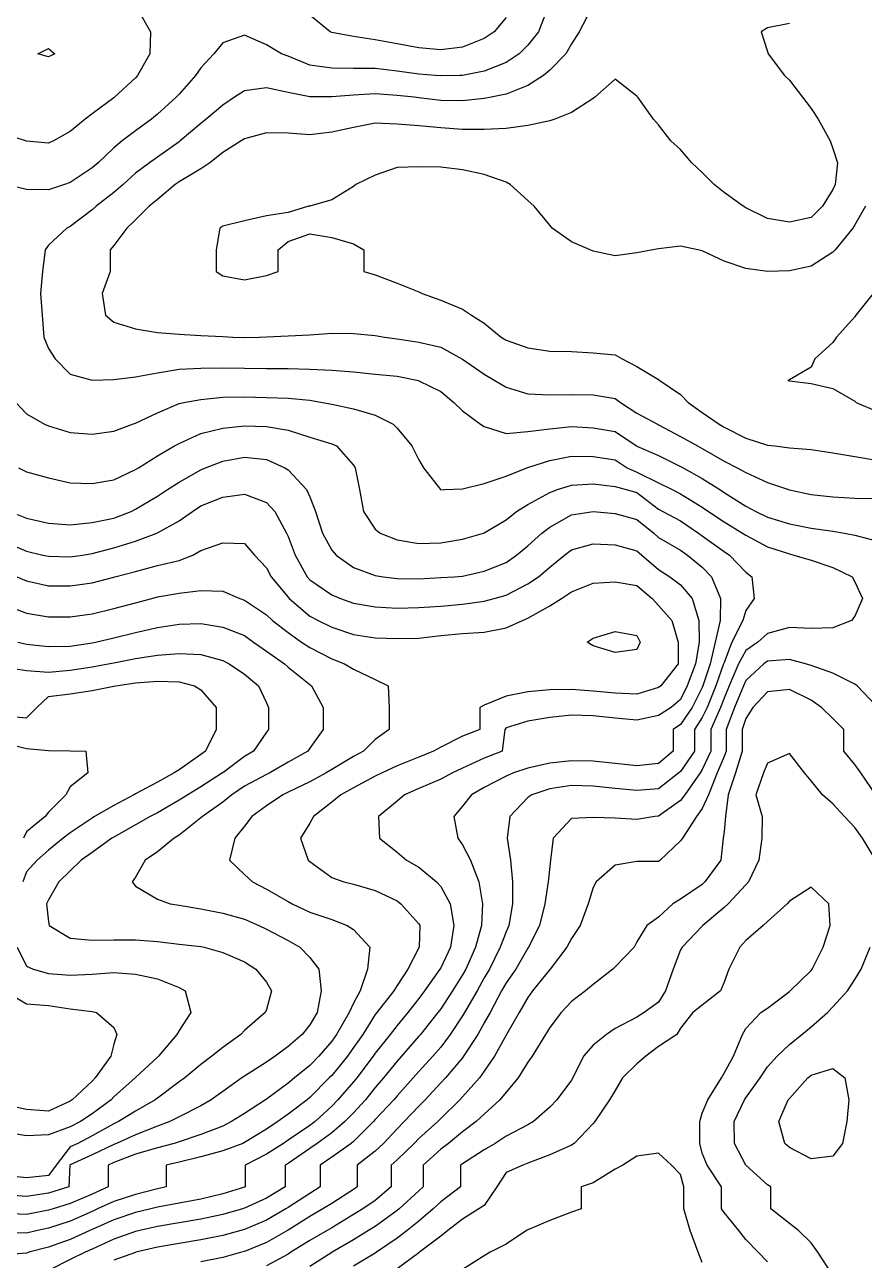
# Model space of a CAD drawing. Header units: inches. Extents: x 450896 to 463247, y 7386701 to 7399440.
# Drawn here: x 461059 to 462187, y 7389478 to 7391139 of the extents above; entities that cross this region are included whole.
import ezdxf

# ---------------------------------------------------------------- set-up
doc = ezdxf.new("R2010")
doc.units = ezdxf.units.IN
doc.header["$MEASUREMENT"] = 0

msp = doc.modelspace()

# ---------------------------------------------------------------- linework, layer by layer
for points, elevation in [([(461211.5, 7391158.4), (461228.3, 7391129.1), (461227.4, 7391099.8), (461211, 7391070.6), (461208.2, 7391067.4), (461180, 7391041.3), (461179, 7391040.6), (461149.7, 7391019.2), (461140.5, 7391012), (461120.4, 7390995.3), (461098, 7390982.7), (461091.1, 7390979.7), (461061.8, 7390982.3), (461060.2, 7390982.7), (461032.5, 7390991.7)], 140), ([(461760.9, 7391158.4), (461749.6, 7391129.1), (461735.4, 7391111.3), (461723.6, 7391099.8), (461706.1, 7391088.1), (461676.8, 7391076.5), (461647.6, 7391070.7), (461643.8, 7391070.6), (461618.3, 7391070), (461611.3, 7391070.6), (461589, 7391072.5), (461559.7, 7391076.6), (461530.4, 7391080), (461501.1, 7391080), (461471.8, 7391080.5), (461442.5, 7391084.4), (461413.3, 7391096.4), (461404.3, 7391099.8), (461384, 7391111.8), (461354.7, 7391124.8), (461325.4, 7391114.5), (461313.2, 7391099.8), (461296.1, 7391081.1), (461288.7, 7391070.6), (461266.8, 7391045.5), (461262.9, 7391041.3), (461237.5, 7391018.7), (461229.6, 7391012), (461208.2, 7390996.4), (461190.3, 7390982.7), (461179, 7390973.2), (461157.8, 7390953.4), (461149.7, 7390946.5), (461120.4, 7390926.6), (461112.8, 7390924.1), (461091.1, 7390917), (461061.8, 7390917.5), (461033.7, 7390924.1)], 120), ([(461819.7, 7391158.4), (461804.5, 7391129.1), (461794, 7391113.1), (461786.5, 7391099.8), (461764.7, 7391077.6), (461756.2, 7391070.6), (461735.4, 7391057.2), (461706.1, 7391045.4), (461686, 7391041.3), (461676.8, 7391039.5), (461647.6, 7391036.6), (461618.3, 7391037.2), (461589, 7391040.5), (461582.7, 7391041.3), (461559.7, 7391043.8), (461530.4, 7391046.1), (461501.1, 7391044), (461471.8, 7391041.9), (461442.5, 7391042), (461413.3, 7391047.8), (461384, 7391053.9), (461354.7, 7391049.8), (461341, 7391041.3), (461325.4, 7391030.9), (461303.3, 7391012), (461296.1, 7391006.2), (461268.3, 7390982.7), (461266.8, 7390981.5), (461237.5, 7390960.9), (461226.8, 7390953.4), (461208.2, 7390939.4), (461191.7, 7390924.1), (461179, 7390913.2), (461155.2, 7390894.8), (461149.7, 7390890), (461120.4, 7390867.9), (461116, 7390865.6), (461091.1, 7390842.8), (461086.5, 7390836.3), (461083.3, 7390807), (461080.3, 7390777.7), (461082.9, 7390748.4), (461085, 7390719.1), (461091.1, 7390703.7), (461100.2, 7390689.8), (461120.4, 7390669.1), (461149.7, 7390661.2), (461179, 7390662), (461208.2, 7390665.5), (461237.5, 7390671), (461266.8, 7390675.8), (461296.1, 7390677.3), (461325.4, 7390677.6), (461354.7, 7390677.3), (461384, 7390677), (461413.3, 7390676.8), (461442.5, 7390675.9), (461471.8, 7390674.5), (461501.1, 7390672.3), (461530.4, 7390669.1), (461559.7, 7390666.4), (461588.3, 7390660.5), (461589, 7390660.3), (461618.3, 7390645.9), (461636.1, 7390631.3), (461647.6, 7390620), (461671.9, 7390602), (461676.8, 7390598.8), (461706.1, 7390589.7), (461735.4, 7390592.1), (461764.7, 7390595.8), (461794, 7390598.7), (461823.3, 7390597.1), (461852.6, 7390592.3), (461881.3, 7390572.7), (461881.8, 7390572.3), (461911.1, 7390559.8), (461940.4, 7390545.3), (461943.9, 7390543.4), (461969.7, 7390528.9), (461993.2, 7390514.1), (461999, 7390510.4), (462028.3, 7390491.9), (462041.9, 7390484.8), (462057.6, 7390477.2), (462086.9, 7390468.3), (462116.1, 7390462.4), (462145.4, 7390458.3), (462161, 7390455.5), (462174.7, 7390452.7), (462204, 7390445.2)], 100), ([(461706.1, 7391148.6), (461690.3, 7391129.1), (461676.8, 7391120.2), (461647.6, 7391108.9), (461618.3, 7391105.1), (461589, 7391107.8), (461559.7, 7391113.3), (461530.4, 7391118.7), (461501.1, 7391123.1), (461471.8, 7391128.2), (461469.7, 7391129.1), (461442.5, 7391151.5)], 140), ([(462086.9, 7391140.4), (462057.6, 7391134.7), (462048.9, 7391129.1), (462057.6, 7391102.8), (462058.3, 7391099.8), (462080.3, 7391070.6), (462086.9, 7391064.3), (462104.5, 7391041.3), (462116.1, 7391026.2), (462125.6, 7391012), (462141.8, 7390982.7), (462145.4, 7390972.7), (462151.3, 7390953.4), (462148.3, 7390924.1), (462145.4, 7390917.4), (462131.5, 7390894.8), (462116.1, 7390879.7), (462086.9, 7390873.4), (462057.6, 7390878.5), (462028.3, 7390892.7), (462024.7, 7390894.8), (461999, 7390913.5), (461985.6, 7390924.1), (461969.7, 7390940.2), (461955.8, 7390953.4), (461940.4, 7390971), (461927.3, 7390982.7), (461911.1, 7391004.3), (461904.1, 7391012), (461883, 7391041.3), (461881.8, 7391042.9), (461852.6, 7391065.5), (461825.5, 7391041.3), (461823.3, 7391039.7), (461794, 7391021), (461771.5, 7391012), (461764.7, 7391009.7), (461735.4, 7391003.4), (461706.1, 7390999.3), (461676.8, 7390998), (461647.6, 7390998.2), (461618.3, 7391000.2), (461589, 7391003.1), (461559.7, 7391005.4), (461530.4, 7391006.4), (461501.1, 7391000.7), (461471.8, 7390994.6), (461442.5, 7390991), (461413.3, 7390993.1), (461384, 7390993.6), (461354.7, 7390985.5), (461350.2, 7390982.7), (461325.4, 7390967), (461308, 7390953.4), (461296.1, 7390945.1), (461266.8, 7390927.8), (461261.4, 7390924.1), (461237.5, 7390904), (461226.7, 7390894.8), (461208.2, 7390876.8), (461196.4, 7390865.6), (461179, 7390842.2), (461174, 7390836.3), (461174, 7390807), (461163.4, 7390777.7), (461167.8, 7390748.4), (461179, 7390739), (461208.2, 7390730.2), (461237.5, 7390725.3), (461266.8, 7390722.9), (461296.1, 7390721.2), (461325.4, 7390719.7), (461339.1, 7390719.1), (461354.7, 7390718.6), (461374.7, 7390719.1), (461384, 7390719.4), (461413.3, 7390720.6), (461442.5, 7390722.1), (461471.8, 7390724.3), (461501.1, 7390724.1), (461530.4, 7390721.2), (461542.7, 7390719.1), (461559.7, 7390716.8), (461589, 7390712.3), (461618.3, 7390705.3), (461646.7, 7390689.8), (461647.6, 7390689.3), (461676.8, 7390669.1), (461690.9, 7390660.5), (461706.1, 7390651.6), (461735.4, 7390642.8), (461764.7, 7390641.5), (461794, 7390641.9), (461823.3, 7390641.6), (461852.6, 7390636.6), (461860.1, 7390631.3), (461881.8, 7390616.6), (461909.8, 7390602), (461911.1, 7390601.3), (461940.4, 7390585.6), (461963.5, 7390572.7), (461969.7, 7390569.5), (461999, 7390552.1), (462016.7, 7390543.4), (462028.3, 7390537.1), (462057.6, 7390523.7), (462085.5, 7390514.1), (462086.9, 7390513.7), (462116.1, 7390507.6), (462145.4, 7390504.4), (462174.7, 7390502.7), (462204, 7390502)], 80), ([(461099.8, 7391099.8), (461091.1, 7391095.7), (461076.7, 7391099.8), (461091.1, 7391107), (461099.8, 7391099.8)], 160), ([(462188.9, 7390894.8), (462174.7, 7390870), (462171.9, 7390865.6), (462148.2, 7390836.3), (462145.4, 7390833.4), (462116.1, 7390814.3), (462086.9, 7390807.9), (462057.6, 7390807.3), (462028.3, 7390811.4), (461999, 7390821.1), (461969.7, 7390834.9), (461963.8, 7390836.3), (461940.4, 7390841.3), (461911.1, 7390837.7), (461903.4, 7390836.3), (461881.8, 7390832.5), (461852.6, 7390828.4), (461823.3, 7390834.7), (461819.1, 7390836.3), (461794, 7390847.2), (461768.2, 7390865.6), (461764.7, 7390869.3), (461743.7, 7390894.8), (461735.4, 7390902.6), (461711.5, 7390924.1), (461706.1, 7390927.1), (461676.8, 7390937.6), (461647.6, 7390944), (461618.3, 7390947.2), (461589, 7390948), (461559.7, 7390947.1), (461530.4, 7390936.5), (461504.2, 7390924.1), (461501.1, 7390921.4), (461471.8, 7390903.5), (461442.5, 7390895), (461440.5, 7390894.8), (461413.3, 7390886.5), (461384, 7390881.8), (461354.7, 7390875.4), (461325.4, 7390868), (461321.3, 7390865.6), (461316.4, 7390836.3), (461316.4, 7390807), (461325.4, 7390801.6), (461354.7, 7390795.9), (461384, 7390801.7), (461399.9, 7390807), (461399.9, 7390836.3), (461413.3, 7390847.7), (461442.5, 7390857.7), (461471.8, 7390853.1), (461501.1, 7390844.4), (461514.9, 7390836.3), (461514.9, 7390807), (461530.4, 7390802.7), (461559.7, 7390791.7), (461589, 7390779.8), (461593.5, 7390777.7), (461618.3, 7390768.8), (461647.6, 7390756.5), (461659.6, 7390748.4), (461676.8, 7390737.9), (461699.5, 7390719.1), (461706.1, 7390714.9), (461735.4, 7390704.6), (461764.7, 7390700.3), (461794, 7390699.6), (461823.3, 7390698.1), (461852.6, 7390695.3), (461862.2, 7390689.8), (461881.8, 7390679.6), (461911.1, 7390662.1), (461912.8, 7390660.5), (461940.4, 7390641.7), (461950.8, 7390631.3), (461969.7, 7390617.7), (461992.3, 7390602), (461999, 7390598.1), (462028.3, 7390583.1), (462057.6, 7390573.9), (462067.4, 7390572.7), (462086.9, 7390570.3), (462116.1, 7390568), (462145.4, 7390563.4), (462174.7, 7390558.8), (462204, 7390553.6)], 60), ([(462199.6, 7390777.7), (462176.1, 7390748.4), (462174.7, 7390746.3), (462150.1, 7390719.1), (462145.4, 7390711.7), (462121, 7390689.8), (462116.1, 7390678.5), (462086.9, 7390661.7), (462084.9, 7390660.5), (462086.9, 7390660.2), (462116.1, 7390656.8), (462145.4, 7390650.1), (462174.7, 7390632.9), (462176.8, 7390631.3), (462204, 7390619.5)], 40), ([(461047.4, 7390631.3), (461061.8, 7390615.7), (461085.8, 7390602), (461091.1, 7390599.6), (461120.4, 7390591), (461149.7, 7390588.5), (461179, 7390592.8), (461204, 7390602), (461208.2, 7390603.5), (461237.5, 7390617.4), (461266.8, 7390630), (461273.1, 7390631.3), (461296.1, 7390635.1), (461325.4, 7390638.2), (461354.7, 7390638.8), (461384, 7390637.8), (461413.3, 7390636.8), (461442.5, 7390634.1), (461459.5, 7390631.3), (461471.8, 7390628.7), (461501.1, 7390622.7), (461530.4, 7390614.1), (461554.6, 7390602), (461559.7, 7390596.5), (461579.5, 7390572.7), (461589, 7390554.2), (461595.1, 7390543.4), (461617.9, 7390514.1), (461618.3, 7390513.9), (461623.8, 7390514.1), (461647.6, 7390515), (461676.8, 7390522.1), (461706.1, 7390532.3), (461734.2, 7390543.4), (461735.4, 7390543.8), (461764.7, 7390553.4), (461794, 7390559.2), (461823.3, 7390558.4), (461852.6, 7390553.9), (461869, 7390543.4), (461881.8, 7390537.5), (461911.1, 7390523.2), (461929.4, 7390514.1), (461940.4, 7390508.6), (461969.7, 7390490.5), (461978.3, 7390484.8), (461999, 7390471), (462023.8, 7390455.5), (462028.3, 7390452.7), (462057.6, 7390437.1), (462086.9, 7390427.6), (462092.6, 7390426.2), (462116.1, 7390419.1), (462145.4, 7390409.2), (462171, 7390397), (462174.7, 7390390), (462185.1, 7390367.7), (462174.7, 7390344.2), (462170.3, 7390338.4), (462145.4, 7390328.3), (462116.1, 7390327.6), (462086.9, 7390328.8), (462057.6, 7390320.5), (462044.5, 7390309.1), (462028.3, 7390297.9), (462018.4, 7390279.8), (462006.1, 7390250.5), (461999, 7390233.7), (461994.1, 7390221.2), (461981.2, 7390191.9), (461981.2, 7390162.7), (461969.7, 7390138), (461966.8, 7390133.4), (461946.4, 7390104.1), (461940.4, 7390096.2), (461911.1, 7390075.4), (461906.1, 7390074.8), (461881.8, 7390070.8), (461852.6, 7390072.4), (461823.3, 7390073.4), (461794, 7390071.9), (461769.3, 7390045.5), (461765.7, 7390016.2), (461764.7, 7390007.7), (461762.6, 7389986.9), (461758.3, 7389957.6), (461751.2, 7389928.4), (461736.4, 7389899.1), (461735.4, 7389897.6), (461719, 7389869.8), (461706.1, 7389851.3), (461699.9, 7389840.5), (461684.6, 7389811.2), (461676.8, 7389797.3), (461668.1, 7389781.9), (461649.1, 7389752.6), (461647.6, 7389750.5), (461624.6, 7389723.4), (461618.3, 7389716.7), (461597.5, 7389694.1), (461589, 7389685.4), (461569.3, 7389664.8), (461559.7, 7389655), (461541.5, 7389635.5), (461530.4, 7389625.2), (461505.9, 7389606.2), (461505.9, 7389576.9), (461501.1, 7389573.7), (461471.8, 7389554.7), (461460, 7389547.6), (461442.5, 7389537.3), (461413.3, 7389518.7), (461412.6, 7389518.3), (461384, 7389502.2), (461354.7, 7389490.2), (461350.5, 7389489.1), (461325.4, 7389482.2), (461296.1, 7389476.4)], 120), ([(461051, 7390543.4), (461061.8, 7390538), (461091.1, 7390530), (461120.4, 7390523.2), (461149.7, 7390522.2), (461179, 7390527.3), (461208.2, 7390541), (461212.2, 7390543.4), (461237.5, 7390559.5), (461260.3, 7390572.7), (461266.8, 7390576.2), (461296.1, 7390589.5), (461325.4, 7390596.7), (461354.7, 7390599.6), (461384, 7390598.9), (461413.3, 7390594.1), (461442.5, 7390584.7), (461471.8, 7390575.6), (461478.2, 7390572.7), (461501.1, 7390546.8), (461503.3, 7390543.4), (461509, 7390514.1), (461514.5, 7390484.8), (461530.4, 7390460.9), (461536.9, 7390455.5), (461559.7, 7390446.5), (461589, 7390441.6), (461618.3, 7390442.6), (461647.6, 7390447.7), (461675.6, 7390455.5), (461676.8, 7390455.9), (461706.1, 7390473.3), (461720.2, 7390484.8), (461735.4, 7390494.1), (461764.7, 7390510.3), (461775, 7390514.1), (461794, 7390520.2), (461823.3, 7390522), (461852.6, 7390518.3), (461867.6, 7390514.1), (461881.8, 7390510.2), (461911.1, 7390487.8), (461916.9, 7390484.8), (461940.4, 7390472), (461964.6, 7390455.5), (461969.7, 7390451.9), (461999, 7390430.7), (462006.3, 7390426.2), (462028.3, 7390403.2), (462036.5, 7390397), (462039.4, 7390367.7), (462028.3, 7390351.6), (462024.4, 7390338.4), (462009.7, 7390309.1), (461999, 7390281.7), (461998.5, 7390279.8), (461988, 7390250.5), (461976.2, 7390221.2), (461969.7, 7390208), (461959.2, 7390191.9), (461959.2, 7390162.7), (461940.4, 7390135.1), (461938.4, 7390133.4), (461911.1, 7390111.9), (461881.8, 7390109.9), (461852.6, 7390112.3), (461823.3, 7390115.4), (461794, 7390116.4), (461764.7, 7390112.1), (461740.6, 7390104.1), (461735.4, 7390100.5), (461711, 7390074.8), (461707.5, 7390045.5), (461712.2, 7390016.2), (461714.9, 7389986.9), (461714.6, 7389957.6), (461709.9, 7389928.4), (461706.1, 7389919.9), (461698.2, 7389899.1), (461683.8, 7389869.8), (461676.8, 7389857.8), (461667.1, 7389840.5), (461650.2, 7389811.2), (461647.6, 7389806.7), (461631, 7389781.9), (461618.3, 7389764.8), (461607.8, 7389752.6), (461589, 7389732.2), (461581.2, 7389723.4), (461559.7, 7389699.3), (461555.2, 7389694.1), (461530.4, 7389667.4), (461528, 7389664.8), (461501.1, 7389638.1), (461498, 7389635.5), (461471.8, 7389616.8), (461456.2, 7389606.2), (461456.2, 7389576.9), (461442.5, 7389568.3), (461413.3, 7389549.3), (461410.3, 7389547.6), (461384, 7389532.2), (461354.7, 7389519.7), (461349.6, 7389518.3), (461325.4, 7389511.7), (461296.1, 7389505.8), (461266.8, 7389500.9), (461237.5, 7389495.8), (461208.5, 7389489.1), (461208.2, 7389489), (461179, 7389478.3)], 140), ([(461039.3, 7390484.8), (461061.8, 7390475.9), (461091.1, 7390468.8), (461120.4, 7390466.6), (461149.7, 7390469.8), (461179, 7390475.8), (461202.5, 7390484.8), (461208.2, 7390487.6), (461237.5, 7390505.3), (461251, 7390514.1), (461266.8, 7390524.3), (461296.1, 7390540.8), (461302.4, 7390543.4), (461325.4, 7390552.4), (461354.7, 7390557.6), (461384, 7390554.4), (461409, 7390543.4), (461413.3, 7390540.7), (461437.8, 7390514.1), (461442.5, 7390504.5), (461450.2, 7390484.8), (461459.2, 7390455.5), (461471.8, 7390432.9), (461477.7, 7390426.2), (461501.1, 7390409.4), (461530.4, 7390398.6), (461540.8, 7390397), (461559.7, 7390394.6), (461589, 7390394.1), (461618.3, 7390395.9), (461636.7, 7390397), (461647.6, 7390397.7), (461676.8, 7390404.3), (461706.1, 7390416.1), (461719.9, 7390426.2), (461735.4, 7390438.6), (461754.3, 7390455.5), (461764.7, 7390463.7), (461794, 7390480.4), (461823.3, 7390484.8), (461852.6, 7390482.1), (461881.8, 7390474), (461904.5, 7390455.5), (461911.1, 7390449.9), (461940.4, 7390432.8), (461949.7, 7390426.2), (461969.7, 7390409.8), (461982.2, 7390397), (461994.1, 7390367.7), (461993.6, 7390338.4), (461986.9, 7390309.1), (461980.4, 7390279.8), (461970.6, 7390250.5), (461969.7, 7390248.3), (461956.2, 7390221.2), (461940.4, 7390198.4), (461930.7, 7390191.9), (461930.7, 7390162.7), (461911.1, 7390145.9), (461881.8, 7390142.8), (461852.6, 7390145.8), (461823.3, 7390149.1), (461794, 7390149.7), (461764.7, 7390146.5), (461735.4, 7390139.9), (461716.2, 7390133.4), (461706.1, 7390129.1), (461676.8, 7390113.6), (461659.5, 7390104.1), (461647.6, 7390088.5), (461636, 7390074.8), (461641.1, 7390045.5), (461647.6, 7390036.8), (461658.1, 7390016.2), (461669.6, 7389986.9), (461674.3, 7389957.6), (461673.1, 7389928.4), (461665, 7389899.1), (461651.9, 7389869.8), (461647.6, 7389862.2), (461634, 7389840.5), (461618.3, 7389816.5), (461614.3, 7389811.2), (461591.1, 7389781.9), (461589, 7389779.4), (461565.7, 7389752.6), (461559.7, 7389745.8), (461541.5, 7389723.4), (461530.4, 7389710.5), (461517, 7389694.1), (461501.1, 7389676.6), (461489.6, 7389664.8), (461471.8, 7389649.7), (461452.2, 7389635.5), (461442.5, 7389628.8), (461413.3, 7389608.6), (461409.4, 7389606.2), (461409.4, 7389576.9), (461384, 7389561.8), (461354.7, 7389548.4), (461352.1, 7389547.6), (461325.4, 7389540), (461296.1, 7389533.7), (461266.8, 7389528.7), (461237.5, 7389523.6), (461214.1, 7389518.3), (461208.2, 7389516.9), (461179, 7389506.8), (461149.7, 7389493.1), (461140.6, 7389489.1), (461120.4, 7389479.6), (461091.1, 7389464.8)], 160), ([(461032.5, 7390443.7), (461061.8, 7390431.4), (461083.6, 7390426.2), (461091.1, 7390424.5), (461120.4, 7390423.9), (461137.1, 7390426.2), (461149.7, 7390428.1), (461179, 7390435.7), (461208.2, 7390444.8), (461236.7, 7390455.5), (461237.5, 7390455.9), (461266.8, 7390472.2), (461284.8, 7390484.8), (461296.1, 7390492.1), (461325.4, 7390504), (461354.7, 7390508), (461384, 7390496.7), (461395.3, 7390484.8), (461411.2, 7390455.5), (461413.3, 7390451), (461422.9, 7390426.2), (461439, 7390397), (461442.5, 7390392.9), (461471.8, 7390372.7), (461483.5, 7390367.7), (461501.1, 7390361.5), (461530.4, 7390356.4), (461559.7, 7390354.6), (461589, 7390355.6), (461618.3, 7390357.5), (461647.6, 7390360), (461676.8, 7390364.3), (461690, 7390367.7), (461706.1, 7390372), (461735.4, 7390387.3), (461749.8, 7390397), (461764.7, 7390409.8), (461784.8, 7390426.2), (461794, 7390433.2), (461823.3, 7390441), (461852.6, 7390439.7), (461881.8, 7390431.9), (461888.6, 7390426.2), (461911.1, 7390406.7), (461926.3, 7390397), (461940.4, 7390386), (461956.2, 7390367.7), (461965, 7390338.4), (461965.5, 7390309.1), (461960.8, 7390279.8), (461949.4, 7390250.5), (461940.4, 7390232.2), (461927.9, 7390221.2), (461911.1, 7390210.4), (461881.8, 7390204.2), (461852.6, 7390206.9), (461823.3, 7390210), (461794, 7390211.1), (461764.7, 7390208), (461735.4, 7390202.9), (461706.1, 7390194.1), (461704.5, 7390191.9), (461700.8, 7390162.7), (461676.8, 7390153.3), (461647.6, 7390139.9), (461634.2, 7390133.4), (461618.3, 7390124.8), (461589, 7390112.2), (461569.5, 7390104.1), (461559.7, 7390095.4), (461534.6, 7390074.8), (461535.9, 7390045.5), (461559.7, 7390027), (461572.4, 7390016.2), (461589, 7390006.5), (461612.4, 7389986.9), (461618.3, 7389980.9), (461631, 7389957.6), (461635.7, 7389928.4), (461631.3, 7389899.1), (461618.3, 7389871.5), (461617.3, 7389869.8), (461596.6, 7389840.5), (461589, 7389830.3), (461573.9, 7389811.2), (461559.7, 7389793.9), (461550.4, 7389781.9), (461530.4, 7389756.9), (461527.4, 7389752.6), (461505.5, 7389723.4), (461501.1, 7389718), (461480.2, 7389694.1), (461471.8, 7389685.5), (461449.4, 7389664.8), (461442.5, 7389659.7), (461413.3, 7389639.9), (461406.8, 7389635.5), (461384, 7389621.1), (461355.5, 7389606.2), (461355.5, 7389576.9), (461354.7, 7389576.5), (461325.4, 7389567.6), (461296.1, 7389560.6), (461266.8, 7389555.1), (461237.5, 7389549.6), (461228.9, 7389547.6), (461208.2, 7389542.7), (461179, 7389532.9), (461149.7, 7389519.6), (461146.8, 7389518.3), (461120.4, 7389506.1), (461091.1, 7389496.2), (461064.9, 7389489.1), (461061.8, 7389488.1), (461032.5, 7389485.8)], 180), ([(461048.7, 7390397), (461061.8, 7390391.3), (461091.1, 7390384.8), (461120.4, 7390384.6), (461149.7, 7390388.8), (461179, 7390396.6), (461180.2, 7390397), (461208.2, 7390404), (461237.5, 7390412), (461266.8, 7390418.9), (461285, 7390426.2), (461296.1, 7390432.4), (461325.4, 7390442.7), (461354.7, 7390441.5), (461368, 7390426.2), (461384, 7390409), (461390.6, 7390397), (461413.3, 7390369.5), (461414.8, 7390367.7), (461442.5, 7390344.2), (461453.5, 7390338.4), (461471.8, 7390329.1), (461501.1, 7390319.4), (461530.4, 7390314.9), (461559.7, 7390313.8), (461589, 7390314.5), (461618.3, 7390317.9), (461647.6, 7390320.5), (461676.8, 7390322.6), (461706.1, 7390328.2), (461728.4, 7390338.4), (461735.4, 7390341.2), (461764.7, 7390357.8), (461780.4, 7390367.7), (461794, 7390376.5), (461823.3, 7390388.5), (461852.6, 7390390.2), (461881.8, 7390385.2), (461902.5, 7390367.7), (461911.1, 7390358.5), (461928.8, 7390338.4), (461937.4, 7390309.1), (461937.4, 7390279.8), (461913.9, 7390250.5), (461911.1, 7390248.1), (461881.8, 7390239), (461852.6, 7390240.4), (461823.3, 7390243.1), (461794, 7390245.3), (461764.7, 7390245.1), (461735.4, 7390242.4), (461706.1, 7390236.3), (461676.8, 7390224.4), (461670.9, 7390221.2), (461670.9, 7390191.9), (461647.6, 7390182.8), (461618.3, 7390167.9), (461608.4, 7390162.7), (461589, 7390154.7), (461559.7, 7390142.8), (461539.6, 7390133.4), (461530.4, 7390129.1), (461501.1, 7390113.5), (461483.9, 7390104.1), (461471.8, 7390093.9), (461447.1, 7390074.8), (461442.5, 7390066), (461429.9, 7390045.5), (461440.3, 7390016.2), (461442.5, 7390014.1), (461471.8, 7389992.8), (461488.3, 7389986.9), (461501.1, 7389983.7), (461530.4, 7389975.2), (461559.7, 7389961.3), (461564.9, 7389957.6), (461589, 7389930.5), (461590.1, 7389928.4), (461589.4, 7389899.1), (461589, 7389898.3), (461574.2, 7389869.8), (461559.7, 7389847.8), (461555.2, 7389840.5), (461532.3, 7389811.2), (461530.4, 7389808.7), (461513.6, 7389781.9), (461501.1, 7389764.2), (461492.8, 7389752.6), (461471.8, 7389726.9), (461468.4, 7389723.4), (461442.5, 7389697.2), (461438.7, 7389694.1), (461413.3, 7389674.6), (461399.6, 7389664.8), (461384, 7389654.5), (461354.7, 7389636.5), (461352.4, 7389635.5), (461325.4, 7389625.5), (461296.1, 7389617.2), (461266.8, 7389610.3), (461249.4, 7389606.2), (461249.4, 7389576.9), (461237.5, 7389574.4), (461208.2, 7389566.9), (461179, 7389557.3), (461157.2, 7389547.6), (461149.7, 7389544.1), (461120.4, 7389531), (461091.1, 7389521.4), (461076.6, 7389518.3), (461061.8, 7389514.9), (461032.5, 7389515.1)], 200), ([(461032.5, 7390359.4), (461061.8, 7390348.2), (461091.1, 7390342.9), (461120.4, 7390342.9), (461149.7, 7390347.2), (461179, 7390354.2), (461208.2, 7390361.8), (461230, 7390367.7), (461237.5, 7390369.8), (461266.8, 7390374.9), (461296.1, 7390378.4), (461325.4, 7390377.7), (461348.3, 7390367.7), (461354.7, 7390365.3), (461384, 7390346), (461392.4, 7390338.4), (461413.3, 7390321.9), (461431.4, 7390309.1), (461442.5, 7390301.8), (461471.8, 7390286.7), (461489, 7390279.8), (461501.1, 7390272.8), (461530.4, 7390258.7), (461547.7, 7390250.5), (461549.2, 7390221.2), (461549.2, 7390191.9), (461530.4, 7390178.2), (461514.4, 7390162.7), (461501.1, 7390155.4), (461471.8, 7390137.8), (461464.4, 7390133.4), (461442.5, 7390121.5), (461413.3, 7390107.4), (461406.3, 7390104.1), (461384, 7390089.1), (461364.5, 7390074.8), (461354.7, 7390061.7), (461341.4, 7390045.5), (461334.5, 7390016.2), (461354.7, 7389996.9), (461365.2, 7389986.9), (461384, 7389977), (461413.3, 7389960.6), (461418.8, 7389957.6), (461442.5, 7389946.3), (461471.8, 7389936.2), (461492.7, 7389928.4), (461501.1, 7389922.7), (461522.8, 7389899.1), (461520, 7389869.8), (461510.2, 7389840.5), (461501.1, 7389823.7), (461495.3, 7389811.2), (461478.1, 7389781.9), (461471.8, 7389773), (461454.7, 7389752.6), (461442.5, 7389740.1), (461421.8, 7389723.4), (461413.3, 7389716.4), (461384, 7389695), (461382.7, 7389694.1), (461354.7, 7389675.7), (461337.3, 7389664.8), (461325.4, 7389658.8), (461296.1, 7389647.3), (461266.8, 7389637.7), (461260.1, 7389635.5), (461237.5, 7389629.5), (461208.2, 7389620.8), (461179, 7389609.9), (461171.2, 7389606.2), (461171.2, 7389576.9), (461149.7, 7389567.2), (461120.4, 7389554.7), (461097.3, 7389547.6), (461091.1, 7389545.6), (461061.8, 7389539.9), (461032.5, 7389541.2)], 220), ([(461049.8, 7390309.1), (461061.8, 7390306.4), (461091.1, 7390303.2), (461120.4, 7390303.6), (461149.7, 7390308.2), (461154.4, 7390309.1), (461179, 7390314.8), (461208.2, 7390322.1), (461237.5, 7390328.7), (461266.8, 7390333.1), (461296.1, 7390334.1), (461325.4, 7390329.4), (461354.7, 7390317.9), (461366.9, 7390309.1), (461384, 7390297), (461408.5, 7390279.8), (461413.3, 7390275.6), (461442.5, 7390252), (461444.6, 7390250.5), (461460.4, 7390221.2), (461460.4, 7390191.9), (461442.5, 7390166.7), (461439.8, 7390162.7), (461413.3, 7390147.6), (461388.5, 7390133.4), (461384, 7390131.1), (461354.7, 7390115.6), (461337.4, 7390104.1), (461325.4, 7390094), (461298.2, 7390074.8), (461296.1, 7390072.8), (461266.8, 7390049.6), (461260.2, 7390045.5), (461237.5, 7390027.3), (461221.2, 7390016.2), (461208.2, 7389993.4), (461203.5, 7389986.9), (461208.2, 7389981.3), (461237.5, 7389963.6), (461254.6, 7389957.6), (461266.8, 7389955.5), (461296.1, 7389950.6), (461325.4, 7389944.7), (461354.7, 7389937), (461374, 7389928.4), (461384, 7389923.4), (461413.3, 7389908.1), (461428.8, 7389899.1), (461442.5, 7389885.4), (461454.4, 7389869.8), (461457.8, 7389840.5), (461452.4, 7389811.2), (461442.5, 7389794.7), (461432.2, 7389781.9), (461413.3, 7389765.5), (461395.6, 7389752.6), (461384, 7389744.8), (461354.7, 7389726), (461351.1, 7389723.4), (461325.4, 7389705.3), (461310, 7389694.1), (461296.1, 7389686.1), (461266.8, 7389671), (461254.1, 7389664.8), (461237.5, 7389658.8), (461208.2, 7389647.1), (461182.6, 7389635.5), (461179, 7389634.1), (461149.7, 7389620.1), (461120.4, 7389606.8), (461119.9, 7389606.2), (461118.4, 7389576.9), (461091.1, 7389568.5), (461061.8, 7389564.2), (461032.5, 7389566.5)], 240), ([(461886.2, 7390309.1), (461881.8, 7390299.1), (461852.6, 7390295.1), (461823.3, 7390304), (461815.2, 7390309.1), (461823.3, 7390314.4), (461852.6, 7390323.2), (461881.8, 7390317.9), (461886.2, 7390309.1)], 220), ([(461032.5, 7390275.3), (461061.8, 7390271), (461091.1, 7390268.9), (461120.4, 7390271.3), (461149.7, 7390276), (461171.5, 7390279.8), (461179, 7390281.2), (461208.2, 7390287.2), (461237.5, 7390291.7), (461266.8, 7390294), (461296.1, 7390292.7), (461325.4, 7390284.4), (461334.1, 7390279.8), (461354.7, 7390266.1), (461373.6, 7390250.5), (461384, 7390227.4), (461386.8, 7390221.2), (461386.8, 7390191.9), (461384, 7390188.1), (461366.6, 7390162.7), (461354.7, 7390155.3), (461325.4, 7390133.5), (461325.2, 7390133.4), (461296.1, 7390114.6), (461278.3, 7390104.1), (461266.8, 7390096.7), (461237.5, 7390079.7), (461227.9, 7390074.8), (461208.2, 7390063.7), (461179, 7390047.1), (461176.3, 7390045.5), (461149.7, 7390026.6), (461135.3, 7390016.2), (461120.4, 7390001.8), (461104.9, 7389986.9), (461091.1, 7389962.7), (461088.6, 7389957.6), (461091.1, 7389933.1), (461092, 7389928.4), (461120.4, 7389911.1), (461149.7, 7389908.5), (461179, 7389909.2), (461208.2, 7389909.1), (461237.5, 7389906.7), (461266.8, 7389903.3), (461296.1, 7389900), (461300.4, 7389899.1), (461325.4, 7389892.1), (461354.7, 7389879.4), (461369.9, 7389869.8), (461384, 7389852.2), (461390.7, 7389840.5), (461384, 7389815.2), (461382.5, 7389811.2), (461354.7, 7389787.1), (461349.8, 7389781.9), (461325.4, 7389764.5), (461310.7, 7389752.6), (461296.1, 7389741.4), (461274.2, 7389723.4), (461266.8, 7389718), (461237.5, 7389696.3), (461234.7, 7389694.1), (461208.2, 7389678.9), (461185.4, 7389664.8), (461179, 7389661.8), (461149.7, 7389645.4), (461130.6, 7389635.5), (461120.4, 7389630.9), (461101.6, 7389606.2), (461091.1, 7389592.3), (461061.8, 7389589), (461032.5, 7389592.2)], 260), ([(462204, 7390223.1), (462178.1, 7390250.5), (462174.7, 7390252.7), (462145.4, 7390267.5), (462116.1, 7390277.5), (462108.4, 7390279.8), (462086.9, 7390285.9), (462057.6, 7390283.5), (462052.4, 7390279.8), (462028.3, 7390257.4), (462025.3, 7390250.5), (462013.2, 7390221.2), (462001.9, 7390191.9), (462001.9, 7390162.7), (461999, 7390155.2), (461990, 7390133.4), (461978.1, 7390104.1), (461969.7, 7390085.6), (461961.9, 7390074.8), (461943.1, 7390045.5), (461940.4, 7390042.2), (461913.2, 7390016.2), (461911.1, 7390014.5), (461881.8, 7390014.5), (461852.6, 7390009.5), (461827.1, 7389986.9), (461823.3, 7389979.4), (461816.3, 7389957.6), (461805.8, 7389928.4), (461794, 7389910.9), (461787.8, 7389899.1), (461765.5, 7389869.8), (461764.7, 7389869), (461741.8, 7389840.5), (461735.4, 7389831.5), (461723.7, 7389811.2), (461706.8, 7389781.9), (461706.1, 7389780.8), (461690.5, 7389752.6), (461676.8, 7389732.7), (461670.3, 7389723.4), (461647.6, 7389697.9), (461643.9, 7389694.1), (461618.3, 7389668.8), (461614.3, 7389664.8), (461589, 7389642), (461582.6, 7389635.5), (461559.7, 7389613.5), (461551.8, 7389606.2), (461551.8, 7389576.9), (461530.4, 7389558.7), (461513.7, 7389547.6), (461501.1, 7389539.8), (461471.8, 7389521.9), (461465.6, 7389518.3), (461442.5, 7389504.8), (461417, 7389489.1), (461413.3, 7389486.7), (461384, 7389471.1)], 100), ([(461032.5, 7390209.9), (461061.8, 7390207.4), (461075.4, 7390221.2), (461091.1, 7390236), (461120.4, 7390239.6), (461149.7, 7390244.2), (461179, 7390250), (461181.7, 7390250.5), (461208.2, 7390254.3), (461237.5, 7390256.7), (461266.8, 7390255.8), (461287.2, 7390250.5), (461296.1, 7390245.1), (461316.7, 7390221.2), (461316.7, 7390191.9), (461302, 7390162.7), (461296.1, 7390158.2), (461266.8, 7390137.7), (461260.1, 7390133.4), (461237.5, 7390120.7), (461208.2, 7390105.4), (461206, 7390104.1), (461179, 7390089.6), (461153.2, 7390074.8), (461149.7, 7390072.7), (461120.4, 7390053), (461111, 7390045.5), (461091.1, 7390029.7), (461076, 7390016.2), (461061.8, 7390000.6), (461056.5, 7389986.9)], 280), ([(462203.1, 7390104.1), (462182.9, 7390133.4), (462174.7, 7390144.7), (462160, 7390162.7), (462160, 7390191.9), (462145.4, 7390206.5), (462130, 7390221.2), (462116.1, 7390231.2), (462086.9, 7390245.4), (462057.6, 7390242.2), (462037.8, 7390221.2), (462028.3, 7390206.3), (462023.6, 7390191.9), (462023.6, 7390162.7), (462014.3, 7390133.4), (462004.7, 7390104.1), (462001.1, 7390074.8), (461999, 7390054.5), (461997.9, 7390045.5), (461994.5, 7390016.2), (461973.3, 7389986.9), (461969.7, 7389983.6), (461940.4, 7389963.7), (461930.3, 7389957.6), (461911.1, 7389939.3), (461895.2, 7389928.4), (461881.8, 7389906.5), (461878.2, 7389899.1), (461852.6, 7389872.7), (461849.7, 7389869.8), (461823.3, 7389849.2), (461812.8, 7389840.5), (461794, 7389826.3), (461780.1, 7389811.2), (461764.7, 7389791), (461759.1, 7389781.9), (461741.1, 7389752.6), (461735.4, 7389744.4), (461722.3, 7389723.4), (461706.1, 7389704.1), (461697.8, 7389694.1), (461676.8, 7389674.9), (461665.7, 7389664.8), (461647.6, 7389651), (461628.6, 7389635.5), (461618.3, 7389627.8), (461594.6, 7389606.2), (461594.6, 7389576.9), (461589, 7389571.7), (461562.5, 7389547.6), (461559.7, 7389545.3), (461530.4, 7389523.8), (461521.4, 7389518.3), (461501.1, 7389505.9), (461472.3, 7389489.1), (461471.8, 7389488.8), (461442.5, 7389470)], 80), ([(461032.5, 7390173.1), (461061.8, 7390166), (461091.1, 7390163.3), (461120.4, 7390163), (461141.2, 7390162.7), (461144.1, 7390133.4), (461120.4, 7390114.7), (461114.7, 7390104.1), (461091.1, 7390080.7), (461086.5, 7390074.8), (461061.8, 7390054), (461057.8, 7390045.5)], 300), ([(462203.2, 7390016.2), (462185, 7390045.5), (462174.7, 7390059.9), (462160.7, 7390074.8), (462145.4, 7390092), (462131.2, 7390104.1), (462116.1, 7390122.6), (462107.2, 7390133.4), (462086.9, 7390159.3), (462057.6, 7390146.6), (462052, 7390133.4), (462041.9, 7390104.1), (462050.4, 7390074.8), (462049.6, 7390045.5), (462046, 7390016.2), (462031.8, 7389986.9), (462028.3, 7389982.9), (462004.6, 7389957.6), (461999, 7389952.4), (461970.7, 7389928.4), (461969.7, 7389927.2), (461942.6, 7389899.1), (461940.4, 7389895.8), (461930.7, 7389869.8), (461920.4, 7389840.5), (461911.1, 7389825.4), (461891.7, 7389811.2), (461881.8, 7389805), (461852.6, 7389790), (461841.1, 7389781.9), (461823.3, 7389767.4), (461810.2, 7389752.6), (461795.9, 7389723.4), (461794, 7389720.4), (461774.4, 7389694.1), (461764.7, 7389684.1), (461742.9, 7389664.8), (461735.4, 7389660.5), (461706.1, 7389645), (461691.6, 7389635.5), (461676.8, 7389627), (461647.6, 7389608.2), (461644.8, 7389606.2), (461644.8, 7389576.9), (461618.3, 7389556.7), (461608.3, 7389547.6), (461589, 7389531), (461573, 7389518.3), (461559.7, 7389508.3), (461532, 7389489.1), (461530.4, 7389487.9), (461501.1, 7389470.3)], 60), ([(462057.6, 7389476.2), (462044.9, 7389489.1), (462028.3, 7389506.5), (462018.9, 7389518.3), (461999, 7389542.8), (461995.7, 7389547.6), (461995.7, 7389576.9), (461976.3, 7389606.2), (461969.7, 7389622.4), (461966.3, 7389635.5), (461966.4, 7389664.8), (461969.7, 7389676.1), (461977.3, 7389694.1), (461995.7, 7389723.4), (461999, 7389730), (462011.6, 7389752.6), (462024, 7389781.9), (462028.3, 7389789.8), (462048.5, 7389811.2), (462057.6, 7389817.4), (462086.9, 7389839.7), (462087.8, 7389840.5), (462116.1, 7389867.6), (462117.6, 7389869.8), (462132.1, 7389899.1), (462141.5, 7389928.4), (462140, 7389957.6), (462116.1, 7389980), (462086.9, 7389960.9), (462083.8, 7389957.6), (462057.6, 7389933.8), (462051.8, 7389928.4), (462028.3, 7389908), (462020.1, 7389899.1), (462005.5, 7389869.8), (461999, 7389852), (461994.1, 7389840.5), (461969.7, 7389821.2), (461957.1, 7389811.2), (461940.4, 7389790.2), (461935.8, 7389781.9), (461911.1, 7389765.8), (461894, 7389752.6), (461881.8, 7389742.2), (461862.5, 7389723.4), (461852.6, 7389706.5), (461845.2, 7389694.1), (461825.6, 7389664.8), (461823.3, 7389662.3), (461797.4, 7389635.5), (461794, 7389632.9), (461764.7, 7389620.2), (461735.4, 7389609.1), (461728.5, 7389606.2), (461706.1, 7389596.4), (461693.7, 7389576.9), (461676.8, 7389552), (461669.3, 7389547.6), (461647.6, 7389533.7), (461627.9, 7389518.3), (461618.3, 7389510.9), (461589.8, 7389489.1), (461589, 7389488.4), (461559.7, 7389467)], 40), ([(461049.1, 7389899.1), (461061.8, 7389873.5), (461070.5, 7389869.8), (461091.1, 7389863.7), (461120.4, 7389861.4), (461149.7, 7389862.9), (461179, 7389864.9), (461208.2, 7389862.8), (461237.5, 7389856.5), (461266.8, 7389844.8), (461274.8, 7389840.5), (461282.6, 7389811.2), (461266.8, 7389787.3), (461263.8, 7389781.9), (461238.8, 7389752.6), (461237.5, 7389751.4), (461208.2, 7389724.1), (461207.6, 7389723.4), (461179, 7389697.9), (461175.3, 7389694.1), (461149.7, 7389675.4), (461134.1, 7389664.8), (461120.4, 7389657.6), (461091.1, 7389646.9), (461061.8, 7389645.6), (461032.5, 7389650.7)], 280), ([(462144.3, 7389459.8), (462125.2, 7389489.1), (462116.1, 7389501.6), (462099.2, 7389518.3), (462086.9, 7389527.6), (462061.7, 7389547.6), (462061.7, 7389576.9), (462057.6, 7389579.8), (462028.3, 7389606.2), (462028.3, 7389606.2), (462012.9, 7389635.5), (462012.6, 7389664.8), (462026.5, 7389694.1), (462028.3, 7389696.6), (462047.6, 7389723.4), (462057.6, 7389738.4), (462070.2, 7389752.6), (462086.9, 7389768.5), (462103.5, 7389781.9), (462116.1, 7389792.1), (462138.2, 7389811.2), (462145.4, 7389818.9), (462164.9, 7389840.5), (462174.7, 7389855.7), (462183.5, 7389869.8), (462195.4, 7389899.1)], 60), ([(461032.5, 7389840.5), (461061.8, 7389823.2), (461091.1, 7389820.8), (461120.4, 7389816.5), (461149.7, 7389812.8), (461155.9, 7389811.2), (461179, 7389791.3), (461183.1, 7389781.9), (461179, 7389768.8), (461174.8, 7389752.6), (461153.8, 7389723.4), (461149.7, 7389719.1), (461123.2, 7389694.1), (461120.4, 7389692.2), (461091.1, 7389678.7), (461061.8, 7389681), (461032.5, 7389687.2)], 300), ([(462158.3, 7389635.5), (462145.4, 7389618.1), (462116.1, 7389614.8), (462086.9, 7389630), (462080.6, 7389635.5), (462072.5, 7389664.8), (462085.3, 7389694.1), (462086.9, 7389696), (462111.6, 7389723.4), (462116.1, 7389727.2), (462145.4, 7389736.2), (462161.3, 7389723.4), (462166.6, 7389694.1), (462164.2, 7389664.8), (462158.3, 7389635.5)], 80), ([(461969.7, 7389475.4), (461964.4, 7389489.1), (461953.7, 7389518.3), (461944.8, 7389547.6), (461944.8, 7389576.9), (461940.4, 7389593.7), (461928.2, 7389606.2), (461911.1, 7389622.2), (461881.8, 7389618.1), (461863.1, 7389606.2), (461852.6, 7389600.6), (461823.3, 7389582.3), (461807.1, 7389576.9), (461807.1, 7389547.6), (461794, 7389543.2), (461764.7, 7389532), (461735.4, 7389519.3), (461733.7, 7389518.3), (461706.1, 7389500), (461684.9, 7389489.1), (461676.8, 7389484.4), (461647.6, 7389466)], 20)]:
    msp.add_lwpolyline(points, dxfattribs=dict(elevation=elevation))

doc.saveas('drawing.dxf')
